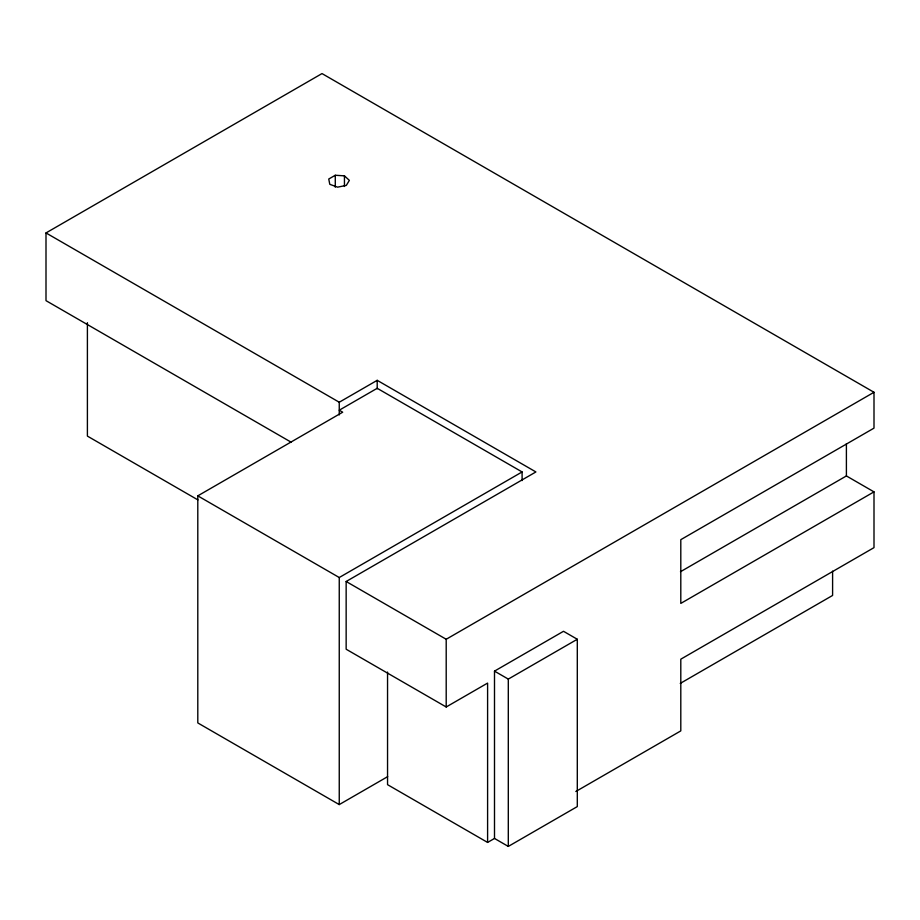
<?xml version="1.0" encoding="UTF-8"?>
<svg xmlns="http://www.w3.org/2000/svg" width="920" height="920" viewBox="0 0 920 920"><rect width="100%" height="100%" fill="white"/><g stroke="black" fill="none" stroke-linecap="round" stroke-linejoin="round"><path stroke-width="1.38" d="M291.203 442.221L46 300.656L46 232.933L322 73.577L874 392.276L874 428.133L680.8 539.672L680.8 603.417L874 491.866L874 547.641L680.8 659.18L680.8 730.894L575.816 791.499M335.282 175.26L328.75 179.02L329.785 184.322L337.605 187.151L346.311 185.392L349.358 180.366L344.448 175.846L335.282 175.26L335.282 187.208M46 232.933L339.25 402.235L377.2 380.328L535.9 471.948L346.15 581.497L346.15 649.221L446.2 706.985L487.6 683.088L487.6 842.432L494.5 838.453L508.3 846.423L577.3 806.587L577.3 639.262L563.5 631.293L494.5 671.129L494.5 838.453M387.688 776.63L339.25 804.586L197.8 722.924L197.8 495.857L342.7 412.194L339.25 410.205L377.2 388.297L522.1 471.948L522.1 480.573M197.8 495.857L339.25 577.518L522.1 471.948M346.15 581.497L446.2 639.262L874 392.276M680.443 571.745L846.4 475.939L874 491.866M494.5 671.129L508.3 679.098L577.3 639.262M680.259 683.399L832.6 595.447L832.6 571.147M197.927 499.916L87.4 436.103L87.4 322.69M487.6 842.432L387.55 784.668L387.55 672.06M846.4 443.67L846.4 475.939M508.3 679.098L508.3 846.423M446.2 639.262L446.2 706.985M377.2 380.328L377.2 388.792M344.448 175.846L344.448 186.472M339.25 402.235L339.25 414.931M339.25 577.518L339.25 804.586"/></g></svg>
